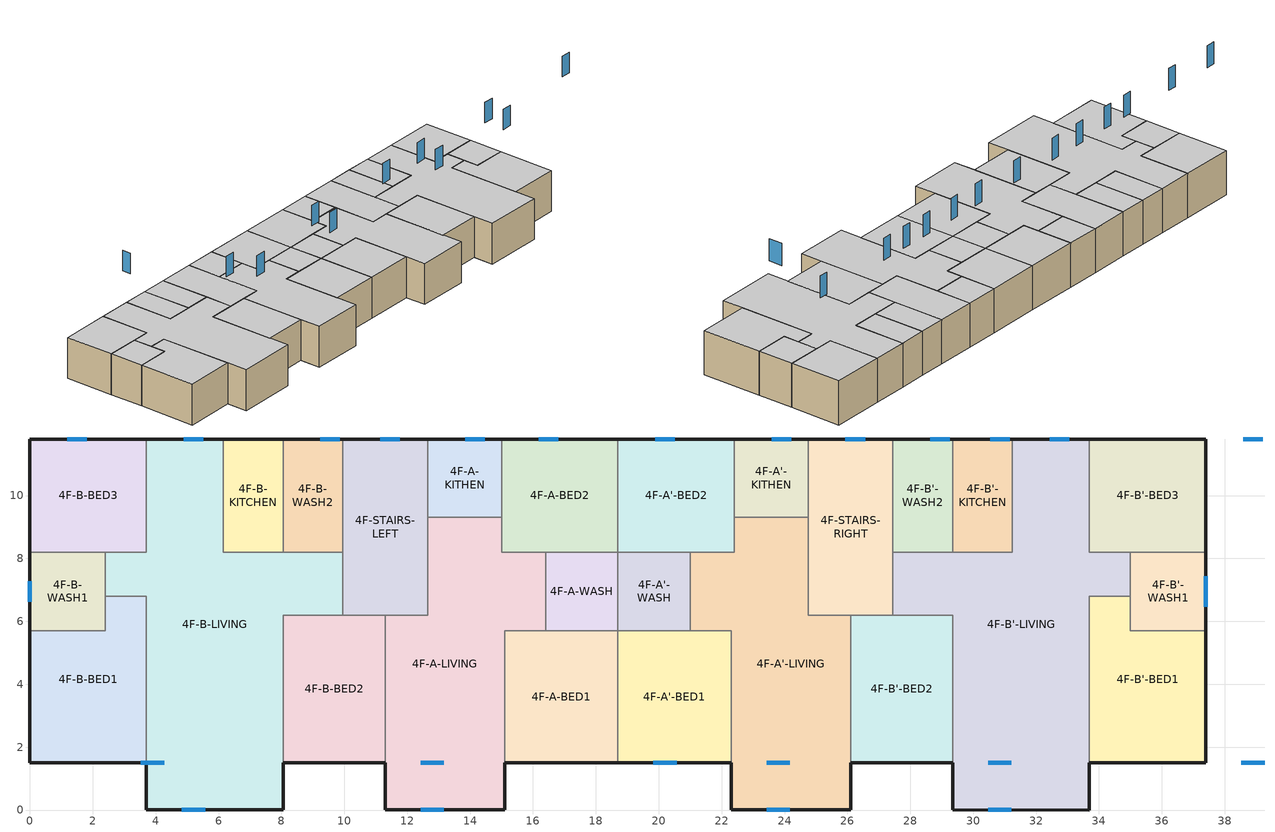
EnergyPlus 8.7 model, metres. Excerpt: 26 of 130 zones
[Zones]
4F-A'-BED1
 floor to 3F-A'-BED1 (Interior Floor): 18.7,5.7 22.3,5.7 22.3,1.5 18.7,1.5 z9
 wall outside (Exterior Wall): 18.7,1.5 22.3,1.5 z9:12
 wall to 4F-A-BED1 (Interior Wall): 18.7,5.7 18.7,1.5 z9:12
 wall to 4F-A'-WASH (Interior Wall): 21,5.7 18.7,5.7 z9:12
 wall to 4F-A'-LIVING (Interior Wall): 22.3,1.5 22.3,5.7 21,5.7 z9:12
 window (Exterior Window): 23.43,1.5 24.17,1.5 z18.4:19.9
 ceiling to 5F-A'-BED1 (Interior Ceiling): 22.3,1.5 22.3,5.7 18.7,5.7 18.7,1.5 z12
4F-A'-BED2
 floor to 3F-A'-BED2 (Interior Floor): 18.7,11.8 22.4,11.8 22.4,8.2 18.7,8.2 z9
 wall outside (Exterior Wall): 22.4,11.8 18.7,11.8 z9:12
 wall to 4F-A'-LIVING (Interior Wall): 21,8.2 22.4,8.2 22.4,9.31 z9:12
 wall to 4F-A'-WASH (Interior Wall): 18.7,8.2 21,8.2 z9:12
 wall to 4F-A-BED2 (Interior Wall): 18.7,11.8 18.7,8.2 z9:12
 wall to 4F-A'-KITHEN (Interior Wall): 22.4,9.31 22.4,11.8 z9:12
 window (Exterior Window): 24.21,11.8 23.59,11.8 z18.4:19.9
 ceiling to 5F-A'-BED2 (Interior Ceiling): 22.4,8.2 22.4,11.8 18.7,11.8 18.7,8.2 z12
4F-A'-KITHEN
 floor to 3F-A'-KITHEN (Interior Floor): 24.75,11.8 24.75,9.31 22.4,9.31 22.4,11.8 z9
 wall outside (Exterior Wall): 24.75,11.8 22.4,11.8 z9:12
 wall to 4F-STAIRS-RIGHT (Interior Wall): 24.75,9.31 24.75,11.8 z9:12
 wall to 4F-A'-LIVING (Interior Wall): 22.4,9.31 24.75,9.31 z9:12
 window (Exterior Window): 26.56,11.8 25.94,11.8 z18.4:19.9
 ceiling to 5F-A'-KITHEN (Interior Ceiling): 24.75,9.31 24.75,11.8 22.4,11.8 22.4,9.31 z12
4F-A'-LIVING
 floor to 3F-A'-LIVING (Interior Floor): 22.4,9.31 24.75,9.31 24.75,6.2 26.1,6.2 26.1,0 22.3,0 22.3,5.7 21,5.7 21,8.2 22.4,8.2 z9
 wall outside (Exterior Wall): 22.3,1.5 22.3,0 26.1,0 26.1,1.5 z9:12
 wall to 4F-A'-WASH (Interior Wall): 21,8.2 21,5.7 z9:12
 wall to 4F-STAIRS-RIGHT (Interior Wall): 26.1,6.2 24.75,6.2 24.75,9.31 z9:12
 wall to 4F-B'-BED2 (Interior Wall): 26.1,1.5 26.1,6.2 z9:12
 window (Exterior Window): 23.43,0 24.17,0 z18.4:19.9
 ceiling to 5F-A'-LIVING (Interior Ceiling): 26.1,0 26.1,6.2 24.75,6.2 24.75,9.31 22.4,9.31 22.4,8.2 21,8.2 21,5.7 22.3,5.7 22.3,0 z12
4F-A'-WASH
 floor to 3F-A'-WASH (Interior Floor): 21,8.2 21,5.7 18.7,5.7 18.7,8.2 z9
 wall to 4F-A-WASH (Interior Wall): 18.7,8.2 18.7,5.7 z9:12
 ceiling to 5F-A'-WASH (Interior Ceiling): 21,5.7 21,8.2 18.7,8.2 18.7,5.7 z12
4F-A-BED1
 floor to 3F-A-BED1 (Interior Floor): 15.1,5.7 18.7,5.7 18.7,1.5 15.1,1.5 z9
 wall outside (Exterior Wall): 15.1,1.5 18.7,1.5 z9:12
 wall to 4F-A-LIVING (Interior Wall): 16.4,5.7 15.1,5.7 15.1,1.5 z9:12
 wall to 4F-A-WASH (Interior Wall): 18.7,5.7 16.4,5.7 z9:12
 window (Exterior Window): 19.83,1.5 20.57,1.5 z18.4:19.9
 ceiling to 5F-A-BED1 (Interior Ceiling): 18.7,1.5 18.7,5.7 15.1,5.7 15.1,1.5 z12
4F-A-BED2
 floor to 3F-A-BED2 (Interior Floor): 18.7,11.8 18.7,8.2 15,8.2 15,11.8 z9
 wall outside (Exterior Wall): 18.7,11.8 15,11.8 z9:12
 wall to 4F-A-WASH (Interior Wall): 16.4,8.2 18.7,8.2 z9:12
 wall to 4F-A-LIVING (Interior Wall): 15,9.31 15,8.2 16.4,8.2 z9:12
 wall to 4F-A-KITHEN (Interior Wall): 15,11.8 15,9.31 z9:12
 window (Exterior Window): 20.51,11.8 19.89,11.8 z18.4:19.9
 ceiling to 5F-A-BED2 (Interior Ceiling): 18.7,8.2 18.7,11.8 15,11.8 15,8.2 z12
4F-A-KITHEN
 floor to 3F-A-KITHEN (Interior Floor): 15,11.8 15,9.31 12.65,9.31 12.65,11.8 z9
 wall outside (Exterior Wall): 15,11.8 12.65,11.8 z9:12
 wall to 4F-A-LIVING (Interior Wall): 12.65,9.31 15,9.31 z9:12
 wall to 4F-STAIRS-LEFT (Interior Wall): 12.65,11.8 12.65,9.31 z9:12
 window (Exterior Window): 16.81,11.8 16.19,11.8 z18.4:19.9
 ceiling to 5F-A-KITHEN (Interior Ceiling): 15,9.31 15,11.8 12.65,11.8 12.65,9.31 z12
4F-A-LIVING
 floor to 3F-A-LIVING (Interior Floor): 12.65,9.31 15,9.31 15,8.2 16.4,8.2 16.4,5.7 15.1,5.7 15.1,0 11.3,0 11.3,6.2 12.65,6.2 z9
 wall outside (Exterior Wall): 11.3,1.5 11.3,0 15.1,0 15.1,1.5 z9:12
 wall to 4F-B-BED2 (Interior Wall): 11.3,6.2 11.3,1.5 z9:12
 wall to 4F-STAIRS-LEFT (Interior Wall): 12.65,9.31 12.65,6.2 11.3,6.2 z9:12
 wall to 4F-A-WASH (Interior Wall): 16.4,5.7 16.4,8.2 z9:12
 window (Exterior Window): 12.43,0 13.17,0 z18.4:19.9
 ceiling to 5F-A-LIVING (Interior Ceiling): 15.1,0 15.1,5.7 16.4,5.7 16.4,8.2 15,8.2 15,9.31 12.65,9.31 12.65,6.2 11.3,6.2 11.3,0 z12
4F-A-WASH
 floor to 3F-A-WASH (Interior Floor): 18.7,8.2 18.7,5.7 16.4,5.7 16.4,8.2 z9
 ceiling to 5F-A-WASH (Interior Ceiling): 18.7,5.7 18.7,8.2 16.4,8.2 16.4,5.7 z12
4F-B'-BED1
 floor to 3F-B'-BED1 (Interior Floor): 35,6.8 35,5.7 37.4,5.7 37.4,1.5 33.7,1.5 33.7,6.8 z9
 wall outside (Exterior Wall): 33.7,1.5 37.4,1.5 37.4,5.7 z9:12
 wall to 4F-B'-LIVING (Interior Wall): 35,6.8 33.7,6.8 33.7,1.5 z9:12
 wall to 4F-B'-WASH1 (Interior Wall): 37.4,5.7 35,5.7 35,6.8 z9:12
 window (Exterior Window): 38.53,1.5 39.27,1.5 z18.4:19.9
 ceiling to 5F-B'-BED1 (Interior Ceiling): 37.4,1.5 37.4,5.7 35,5.7 35,6.8 33.7,6.8 33.7,1.5 z12
4F-B'-BED2
 floor to 3F-B'-BED2 (Interior Floor): 26.1,6.2 29.35,6.2 29.35,1.5 26.1,1.5 z9
 wall outside (Exterior Wall): 26.1,1.5 29.35,1.5 z9:12
 wall to 4F-STAIRS-RIGHT (Interior Wall): 27.45,6.2 26.1,6.2 z9:12
 wall to 4F-B'-LIVING (Interior Wall): 29.35,1.5 29.35,6.2 27.45,6.2 z9:12
 window (Exterior Window): 30.48,1.5 31.22,1.5 z18.4:19.9
 ceiling to 5F-B'-BED2 (Interior Ceiling): 29.35,1.5 29.35,6.2 26.1,6.2 26.1,1.5 z12
4F-B'-BED3
 floor to 3F-B'-BED3 (Interior Floor): 37.4,11.8 37.4,8.2 33.7,8.2 33.7,11.8 z9
 wall outside (Exterior Wall): 37.4,8.2 37.4,11.8 33.7,11.8 z9:12
 wall to 4F-B'-WASH1 (Interior Wall): 35,8.2 37.4,8.2 z9:12
 wall to 4F-B'-LIVING (Interior Wall): 33.7,11.8 33.7,8.2 35,8.2 z9:12
 window (Exterior Window): 39.21,11.8 38.59,11.8 z18.4:19.9
 ceiling to 5F-B'-BED3 (Interior Ceiling): 37.4,8.2 37.4,11.8 33.7,11.8 33.7,8.2 z12
4F-B'-KITCHEN
 floor to 3F-B'-KITCHEN (Interior Floor): 29.35,11.8 31.25,11.8 31.25,8.2 29.35,8.2 z9
 wall outside (Exterior Wall): 31.25,11.8 29.35,11.8 z9:12
 wall to 4F-B'-LIVING (Interior Wall): 29.35,8.2 31.25,8.2 31.25,11.8 z9:12
 wall to 4F-B'-WASH2 (Interior Wall): 29.35,11.8 29.35,8.2 z9:12
 window (Exterior Window): 33.06,11.8 32.44,11.8 z18.4:19.9
 ceiling to 5F-B'-KITCHEN (Interior Ceiling): 29.35,8.2 31.25,8.2 31.25,11.8 29.35,11.8 z12
4F-B'-LIVING
 floor to 3F-B'-LIVING (Interior Floor): 31.25,11.8 33.7,11.8 33.7,8.2 35,8.2 35,6.8 33.7,6.8 33.7,0 29.35,0 29.35,6.2 27.45,6.2 27.45,8.2 31.25,8.2 z9
 wall outside (Exterior Wall): 29.35,1.5 29.35,0 33.7,0 33.7,1.5 / 33.7,11.8 31.25,11.8 z9:12
 wall to 4F-STAIRS-RIGHT (Interior Wall): 27.45,8.2 27.45,6.2 z9:12
 wall to 4F-B'-WASH2 (Interior Wall): 29.35,8.2 27.45,8.2 z9:12
 wall to 4F-B'-WASH1 (Interior Wall): 35,6.8 35,8.2 z9:12
 window (Exterior Window): 30.48,0 31.22,0 / 31.16,11.8 30.54,11.8 z18.4:19.9
 ceiling to 5F-B'-LIVING (Interior Ceiling): 33.7,0 33.7,6.8 35,6.8 35,8.2 33.7,8.2 33.7,11.8 31.25,11.8 31.25,8.2 27.45,8.2 27.45,6.2 29.35,6.2 29.35,0 z12
4F-B'-WASH1
 floor to 3F-B'-WASH1 (Interior Floor): 37.4,8.2 37.4,5.7 35,5.7 35,8.2 z9
 wall outside (Exterior Wall): 37.4,5.7 37.4,8.2 z9:12
 window (Exterior Window): 37.4,6.47 37.4,7.43 z18.4:19.9
 ceiling to 5F-B'-WASH1 (Interior Ceiling): 37.4,5.7 37.4,8.2 35,8.2 35,5.7 z12
4F-B'-WASH2
 floor to 3F-B'-WASH2 (Interior Floor): 27.45,11.8 29.35,11.8 29.35,8.2 27.45,8.2 z9
 wall outside (Exterior Wall): 29.35,11.8 27.45,11.8 z9:12
 wall to 4F-STAIRS-RIGHT (Interior Wall): 27.45,11.8 27.45,8.2 z9:12
 window (Exterior Window): 31.16,11.8 30.54,11.8 z18.4:19.9
 ceiling to 5F-B'-WASH2 (Interior Ceiling): 29.35,8.2 29.35,11.8 27.45,11.8 27.45,8.2 z12
4F-B-BED1
 floor to 3F-B-BED1 (Interior Floor): 2.4,6.8 3.7,6.8 3.7,1.5 0,1.5 0,5.7 2.4,5.7 z9
 wall outside (Exterior Wall): 0,5.7 0,1.5 3.7,1.5 z9:12
 wall to 4F-B-WASH1 (Interior Wall): 2.4,6.8 2.4,5.7 0,5.7 z9:12
 wall to 4F-B-LIVING (Interior Wall): 3.7,1.5 3.7,6.8 2.4,6.8 z9:12
 window (Exterior Window): 3.53,1.5 4.27,1.5 z18.4:19.9
 ceiling to 5F-B-BED1 (Interior Ceiling): 3.7,1.5 3.7,6.8 2.4,6.8 2.4,5.7 0,5.7 0,1.5 z12
4F-B-BED2
 floor to 3F-B-BED2 (Interior Floor): 8.05,6.2 11.3,6.2 11.3,1.5 8.05,1.5 z9
 wall outside (Exterior Wall): 8.05,1.5 11.3,1.5 z9:12
 wall to 4F-B-LIVING (Interior Wall): 9.95,6.2 8.05,6.2 8.05,1.5 z9:12
 wall to 4F-STAIRS-LEFT (Interior Wall): 11.3,6.2 9.95,6.2 z9:12
 window (Exterior Window): 12.43,1.5 13.17,1.5 z18.4:19.9
 ceiling to 5F-B-BED2 (Interior Ceiling): 11.3,1.5 11.3,6.2 8.05,6.2 8.05,1.5 z12
4F-B-BED3
 floor to 3F-B-BED3 (Interior Floor): 0,11.8 3.7,11.8 3.7,8.2 0,8.2 z9
 wall outside (Exterior Wall): 3.7,11.8 0,11.8 0,8.2 z9:12
 wall to 4F-B-LIVING (Interior Wall): 2.4,8.2 3.7,8.2 3.7,11.8 z9:12
 wall to 4F-B-WASH1 (Interior Wall): 0,8.2 2.4,8.2 z9:12
 window (Exterior Window): 1.81,11.8 1.19,11.8 z18.4:19.9
 ceiling to 5F-B-BED3 (Interior Ceiling): 3.7,8.2 3.7,11.8 0,11.8 0,8.2 z12
4F-B-KITCHEN
 floor to 3F-B-KITCHEN (Interior Floor): 8.05,11.8 8.05,8.2 6.15,8.2 6.15,11.8 z9
 wall outside (Exterior Wall): 8.05,11.8 6.15,11.8 z9:12
 wall to 4F-B-WASH2 (Interior Wall): 8.05,8.2 8.05,11.8 z9:12
 wall to 4F-B-LIVING (Interior Wall): 6.15,11.8 6.15,8.2 8.05,8.2 z9:12
 window (Exterior Window): 9.86,11.8 9.24,11.8 z18.4:19.9
 ceiling to 5F-B-KITCHEN (Interior Ceiling): 8.05,8.2 8.05,11.8 6.15,11.8 6.15,8.2 z12
4F-B-LIVING
 floor to 3F-B-LIVING (Interior Floor): 3.7,11.8 6.15,11.8 6.15,8.2 9.95,8.2 9.95,6.2 8.05,6.2 8.05,0 3.7,0 3.7,6.8 2.4,6.8 2.4,8.2 3.7,8.2 z9
 wall outside (Exterior Wall): 6.15,11.8 3.7,11.8 / 3.7,1.5 3.7,0 8.05,0 8.05,1.5 z9:12
 wall to 4F-B-WASH2 (Interior Wall): 9.95,8.2 8.05,8.2 z9:12
 wall to 4F-STAIRS-LEFT (Interior Wall): 9.95,6.2 9.95,8.2 z9:12
 wall to 4F-B-WASH1 (Interior Wall): 2.4,8.2 2.4,6.8 z9:12
 window (Exterior Window): 4.83,0 5.57,0 / 5.51,11.8 4.89,11.8 z18.4:19.9
 ceiling to 5F-B-LIVING (Interior Ceiling): 8.05,0 8.05,6.2 9.95,6.2 9.95,8.2 6.15,8.2 6.15,11.8 3.7,11.8 3.7,8.2 2.4,8.2 2.4,6.8 3.7,6.8 3.7,0 z12
4F-B-WASH1
 floor to 3F-B-WASH1 (Interior Floor): 2.4,8.2 2.4,5.7 0,5.7 0,8.2 z9
 wall outside (Exterior Wall): 0,8.2 0,5.7 z9:12
 window (Exterior Window): 0,7.27 0,6.63 z18.4:19.9
 ceiling to 5F-B-WASH1 (Interior Ceiling): 2.4,5.7 2.4,8.2 0,8.2 0,5.7 z12
4F-B-WASH2
 floor to 3F-B-WASH2 (Interior Floor): 9.95,11.8 9.95,8.2 8.05,8.2 8.05,11.8 z9
 wall outside (Exterior Wall): 9.95,11.8 8.05,11.8 z9:12
 wall to 4F-STAIRS-LEFT (Interior Wall): 9.95,8.2 9.95,11.8 z9:12
 window (Exterior Window): 11.76,11.8 11.14,11.8 z18.4:19.9
 ceiling to 5F-B-WASH2 (Interior Ceiling): 9.95,8.2 9.95,11.8 8.05,11.8 8.05,8.2 z12
4F-STAIRS-LEFT
 floor to 3F-STAIRS-LEFT (Interior Floor): 9.95,11.8 12.65,11.8 12.65,6.2 9.95,6.2 z9
 wall outside (Exterior Wall): 12.65,11.8 9.95,11.8 z9:12
 window (Exterior Window): 14.46,11.8 13.84,11.8 z18.4:19.9
 ceiling to 5F-STAIRS-LEFT (Interior Ceiling): 12.65,6.2 12.65,11.8 9.95,11.8 9.95,6.2 z12
4F-STAIRS-RIGHT
 floor to 3F-STAIRS-RIGHT (Interior Floor): 27.45,11.8 27.45,6.2 24.75,6.2 24.75,11.8 z9
 wall outside (Exterior Wall): 27.45,11.8 24.75,11.8 z9:12
 window (Exterior Window): 29.26,11.8 28.64,11.8 z18.4:19.9
 ceiling to 5F-STAIRS-RIGHT (Interior Ceiling): 27.45,6.2 27.45,11.8 24.75,11.8 24.75,6.2 z12
[Building]
basic model: North Axis {deg}=0; Terrain=City; Solar Distribution=FullInteriorAndExteriorWithReflections
[Material] Thermal Absorptance=0.9; Solar Absorptance=0.7; Visible Absorptance=0.7
Name | Roughness | Thickness {m} | Conductivity {W/m-K} | Density {kg/m3} | Specific Heat {J/kg-K}
5shuinishajiang | Rough | 0.005 | 0.93 | 1800 | 1050
20shuinishajiang | Rough | 0.02 | 0.93 | 1800 | 1050
90NanRanXinJiSuJuBenBan | Rough | 0.09 | 0.03 | 30 | 1380
ShaoJieYeYan | Rough | 0.2 | 0.58 | 1400 | 1050
60hunningtulouban | Rough | 0.06 | 1.74 | 2500 | 920
10baowenshajiang | Smooth | 0.01 | 0.29 | 800 | 1050
45 xishihunningtu | Rough | 0.045 | 1.51 | 2300 | 920
85 XPS | Smooth | 0.085 | 0.3 | 28.5 | 1647
15mudiban | VerySmooth | 0.015 | 0.18 | 700 | 2510
[Material:NoMass] Roughness=Rough; Thermal Absorptance=0.9; Solar Absorptance=0.7; Visible Absorptance=0.7
Name | Thermal Resistance {m2-K/W}
Exterior Wall | 1
Interior Wall | 0.5
[WindowMaterial:SimpleGlazingSystem]
window2: U-Factor {W/m2-K}=1.71; Solar Heat Gain Coefficient=0.67
[WindowMaterial:Blind]
blind: Slat Orientation=Horizontal; Slat Width {m}=0.025; Slat Separation {m}=0.019; Slat Thickness {m}=0.001; Slat Angle {deg}=45; Slat Conductivity {W/m-K}=0.1; Slat Beam Solar Transmittance=0; Front Side Slat Beam Solar Reflectance=0.7; Back Side Slat Beam Solar Reflectance=0.7; Slat Diffuse Solar Transmittance=0; Front Side Slat Diffuse Solar Reflectance=0.7; Back Side Slat Diffuse Solar Reflectance=0.7; Slat Beam Visible Transmittance=0; Front Side Slat Beam Visible Reflectance=0.5; Back Side Slat Beam Visible Reflectance=0.5; Slat Diffuse Visible Transmittance=0; Front Side Slat Diffuse Visible Reflectance=0.5; Back Side Slat Diffuse Visible Reflectance=0.5; Slat Infrared Hemispherical Transmittance=0; Front Side Slat Infrared Hemispherical Emissivity=0.9; Back Side Slat Infrared Hemispherical Emissivity=0.9; Blind to Glass Distance {m}=0.05; Blind Top Opening Multiplier=0; Blind Bottom Opening Multiplier=0; Blind Left Side Opening Multiplier=0.5; Blind Right Side Opening Multiplier=0.5; Minimum Slat Angle {deg}=0; Maximum Slat Angle {deg}=180
[Construction]
Exterior Wall: 5shuinishajiang, 90NanRanXinJiSuJuBenBan, 20shuinishajiang, ShaoJieYeYan, 20shuinishajiang
Interior Wall: 10baowenshajiang, 60hunningtulouban, 10baowenshajiang
Interior Ceiling: 15mudiban, 45 xishihunningtu, 85 XPS, 60hunningtulouban, 60hunningtulouban
Interior Floor: 60hunningtulouban, 60hunningtulouban, 85 XPS, 45 xishihunningtu, 15mudiban
Exterior Window: window2
[WindowProperty:ShadingControl]
external shading control: Shading Type=ExteriorBlind; Shading Control Type=OnIfScheduleAllows; Schedule=shading schedule; Shading Control Is Scheduled=Yes; Glare Control Is Active=No; Shading Device Material=blind; Type of Slat Angle Control for Blinds=FixedSlatAngle
[Zone]
4F-A'-BED1; 4F-A'-BED2; 4F-A'-KITHEN; 4F-A'-LIVING; 4F-A'-WASH; 4F-A-BED1; 4F-A-BED2; 4F-A-KITHEN; 4F-A-LIVING; 4F-A-WASH; 4F-B'-BED1; 4F-B'-BED2; 4F-B'-BED3; 4F-B'-KITCHEN; 4F-B'-LIVING; 4F-B'-WASH1; 4F-B'-WASH2; 4F-B-BED1; 4F-B-BED2; 4F-B-BED3; 4F-B-KITCHEN; 4F-B-LIVING; 4F-B-WASH1; 4F-B-WASH2; 4F-STAIRS-LEFT; 4F-STAIRS-RIGHT
[ZoneVentilation:WindandStackOpenArea] Opening Area {m2}=0.3; Opening Effectiveness=autocalculate; Discharge Coefficient for Opening=autocalculate; Minimum Indoor Temperature {C}=-100; Maximum Indoor Temperature {C}=100; Delta Temperature {deltaC}=-100; Minimum Outdoor Temperature {C}=-100; Maximum Outdoor Temperature {C}=100; Maximum Wind Speed {m/s}=40
Name | Zone | Opening Area Fraction Schedule
ventilation-wind43 | 4F-A'-BED1 | Working/Schooling Bedroom occupancy
ventilation-wind44 | 4F-A'-BED2 | Working/Schooling Bedroom occupancy
ventilation-wind45 | 4F-A'-LIVING | Retired excluded fml livingroom  occupancy
ventilation-wind46 | 4F-A-BED1 | Working/Schooling Bedroom occupancy
ventilation-wind47 | 4F-A-BED2 | Working/Schooling Bedroom occupancy
ventilation-wind48 | 4F-A-LIVING | Retired excluded fml livingroom  occupancy
ventilation-wind49 | 4F-B'-BED1 | Retired Bedroom occupancy
ventilation-wind50 | 4F-B'-BED2 | Retired Bedroom occupancy
ventilation-wind51 | 4F-B'-BED3 | Retired Bedroom occupancy
ventilation-wind52 | 4F-B'-LIVING | Retired included fml livingroom occupancy
ventilation-wind53 | 4F-B-BED1 | Retired Bedroom occupancy
ventilation-wind54 | 4F-B-BED2 | Retired Bedroom occupancy
ventilation-wind55 | 4F-B-BED3 | Retired Bedroom occupancy
ventilation-wind56 | 4F-B-LIVING | Retired included fml livingroom occupancy
[HVACTemplate:Zone:IdealLoadsAirSystem] Template Thermostat=Setpoints; Maximum Heating Supply Air Temperature {C}=50; Minimum Cooling Supply Air Temperature {C}=13; Maximum Heating Supply Air Humidity Ratio {kgWater/kgDryAir}=0.0156; Minimum Cooling Supply Air Humidity Ratio {kgWater/kgDryAir}=0.0077; Heating Limit=NoLimit; Cooling Limit=NoLimit; Dehumidification Control Type=ConstantSupplyHumidityRatio; Cooling Sensible Heat Ratio=0.7; Dehumidification Setpoint {percent}=60; Humidification Control Type=ConstantSupplyHumidityRatio; Humidification Setpoint {percent}=30; Outdoor Air Method=None; Outdoor Air Flow Rate per Person {m3/s}=0.00944; Demand Controlled Ventilation Type=None; Outdoor Air Economizer Type=NoEconomizer; Heat Recovery Type=None; Sensible Heat Recovery Effectiveness=0.7; Latent Heat Recovery Effectiveness=0.65
Name | System Availability Schedule
4F-A'-BED1; 4F-A'-BED2; 4F-A-BED1; 4F-A-BED2 | Working/Schooling Bedroom occupancy
4F-A'-LIVING; 4F-A-LIVING | Retired excluded fml livingroom  occupancy
4F-B'-BED1; 4F-B'-BED2; 4F-B'-BED3; 4F-B-BED1; 4F-B-BED2; 4F-B-BED3 | Retired Bedroom occupancy
4F-B'-LIVING; 4F-B-LIVING | Retired included fml livingroom occupancy
[AvailabilityManager:HybridVentilation] Ventilation Control Mode Schedule=On; Use Weather File Rain Indicators=Yes; Maximum Wind Speed {m/s}=40; Minimum Outdoor Temperature {C}=18; Maximum Outdoor Temperature {C}=26; Minimum Outdoor Enthalpy {J/kg}=1; Maximum Outdoor Enthalpy {J/kg}=299999; Minimum Outdoor Ventilation Air Schedule=Off; Simple Airflow Control Type Schedule=On
Name | Control Zone | ZoneVentilation Object
ventilation manager43 | 4F-A'-BED1 | ventilation-wind43
ventilation manager44 | 4F-A'-BED2 | ventilation-wind44
ventilation manager45 | 4F-A'-LIVING | ventilation-wind45
ventilation manager46 | 4F-A-BED1 | ventilation-wind46
ventilation manager47 | 4F-A-BED2 | ventilation-wind47
ventilation manager48 | 4F-A-LIVING | ventilation-wind48
ventilation manager49 | 4F-B'-BED1 | ventilation-wind49
ventilation manager50 | 4F-B'-BED2 | ventilation-wind50
ventilation manager51 | 4F-B'-BED3 | ventilation-wind51
ventilation manager52 | 4F-B'-LIVING | ventilation-wind52
ventilation manager53 | 4F-B-BED1 | ventilation-wind53
ventilation manager54 | 4F-B-BED2 | ventilation-wind54
ventilation manager55 | 4F-B-BED3 | ventilation-wind55
ventilation manager56 | 4F-B-LIVING | ventilation-wind56
[Schedule:Compact]
Working/Schooling Bedroom occupancy: Through: 12/31, For: Weekdays, Until: 08:00, 1, Until: 22:00, 0, Until: 24:00, 1, For: AllOtherDays, Until: 08:00, 1, Until: 12:30, 0, Until: 14:00, 1, Until: 22:00, 0, Until: 24:00, 1
Retired Bedroom occupancy: Through: 12/31, For: Alldays, Until: 08:00, 1, Until: 12:30, 0, Until: 14:00, 1, Until: 22:00, 0, Until: 24:00, 1
Retired included fml livingroom occupancy: Through: 12/31, For: Alldays, Until: 08:00, 0, Until: 12:30, 1, Until: 14:00, 0, Until: 22:00, 1, Until: 24:00, 0
Retired excluded fml livingroom  occupancy: Through: 12/31, For: Weekdays, Until: 17:00, 0, Until: 22:00, 1, Until: 24:00, 0, For: AllOtherDays, Until: 08:00, 0, Until: 12:30, 1, Until: 14:00, 0, Until: 22:00, 1, Until: 24:00, 0
shading schedule: Through: 5/31, For: AllDays, Until: 24:00, 0, Through: 9/30, For: AllDays, Until: 24:00, 1, Through: 12/31, For: AllDays, Until: 24:00, 0
[Schedule:Constant]
Name | Hourly Value
On | 1
Off | 0
